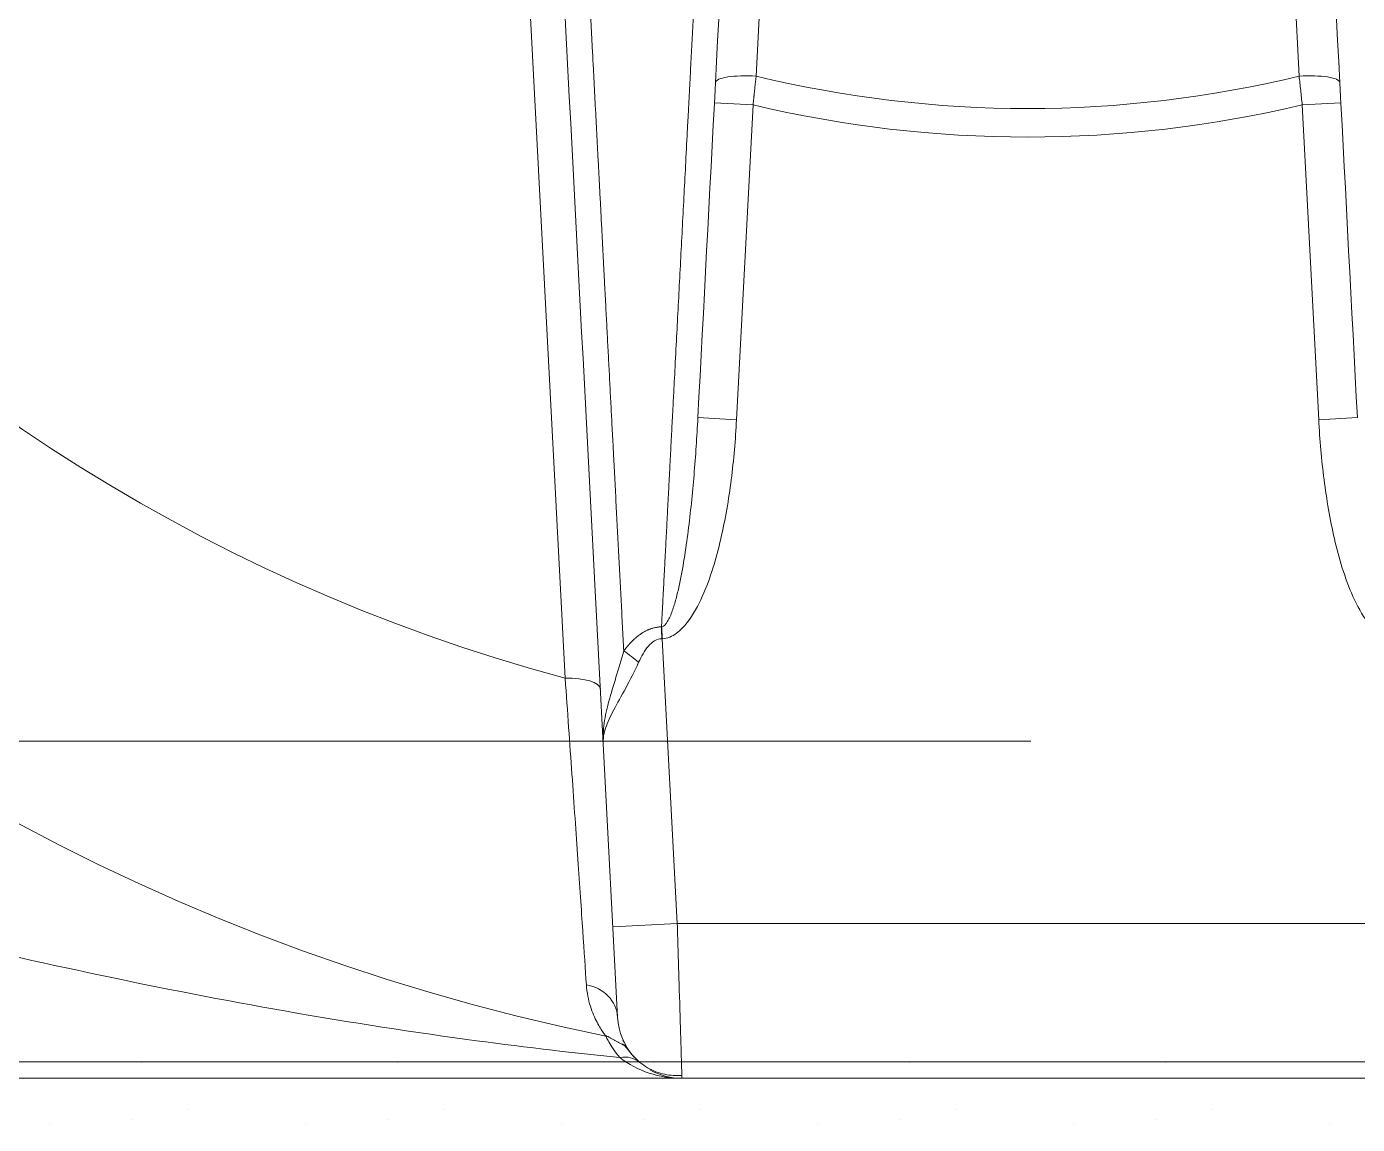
# Model space of a CAD drawing. Header units: millimetres. Extents: x 4664 to 8864, y -38 to 2932.
# Drawn here: x 6551.8 to 6607, y 649.2 to 694.7 of the extents above; entities that cross this region are included whole.
import ezdxf

# ---------------------------------------------------------------- set-up
doc = ezdxf.new("R2010")
doc.units = ezdxf.units.MM

msp = doc.modelspace()

# ---------------------------------------------------------------- linework, layer by layer
at = {"lineweight": 5}
for p, q in [((6570.6, 734.974), (6574.127, 667.681)), ((6582.054, 692.671), (6584.271, 734.974)), ((6604.589, 692.671), (6602.372, 734.974)), ((6580.322, 691.566), (6581.926, 691.482)), ((6581.241, 678.41), (6581.926, 691.482)), ((6606.322, 691.566), (6604.717, 691.482)), ((6605.402, 678.41), (6604.717, 691.482)), ((6581.241, 678.41), (6579.637, 678.494)), ((6605.402, 678.41), (6607.007, 678.494)), ((6578.16, 669.316), (6578.141, 669.813)), ((6578.78, 657.495), (6578.16, 669.316)), ((6593.453, 665.062), (6212.754, 665.062)), ((6575.708, 664.954), (6576.303, 653.606)), ((6576.106, 657.355), (6578.78, 657.495)), ((6607.864, 657.495), (6578.78, 657.495)), ((6575.79, 652.856), (6575.814, 652.825)), ((7515.922, 651.758), (6190.719, 651.758)), ((7525.034, 651.758), (6312.825, 651.758)), ((6393.915, 651.758), (6669.273, 651.758)), ((6556.56, 651.707), (6556.56, 651.707)), ((6567.185, 651.707), (6567.185, 651.707)), ((6577.81, 651.707), (6577.81, 651.707)), ((6588.435, 651.707), (6588.435, 651.707)), ((6599.059, 651.707), (6599.059, 651.707)), ((6553.798, 651.069), (6553.798, 651.069)), ((6561.448, 651.069), (6561.448, 651.069)), ((6564.423, 651.069), (6564.423, 651.069)), ((6572.072, 651.069), (6572.072, 651.069)), ((6575.047, 651.069), (6575.047, 651.069)), ((6578.976, 651.069), (6607.667, 651.069)), ((6582.697, 651.069), (6582.697, 651.069)), ((6585.672, 651.069), (6585.672, 651.069)), ((6593.322, 651.069), (6593.322, 651.069)), ((6596.297, 651.069), (6596.297, 651.069)), ((6603.947, 651.069), (6603.947, 651.069)), ((6606.922, 651.069), (6606.922, 651.069)), ((6558.473, 649.794), (6558.473, 649.794)), ((6569.097, 649.794), (6569.097, 649.794)), ((6579.722, 649.794), (6579.722, 649.794)), ((6590.347, 649.794), (6590.347, 649.794)), ((6600.972, 649.794), (6600.972, 649.794)), ((6552.735, 649.157), (6552.735, 649.157)), ((6556.135, 649.369), (6556.135, 649.369)), ((6563.36, 649.157), (6563.36, 649.157)), ((6566.76, 649.369), (6566.76, 649.369)), ((6573.985, 649.157), (6573.985, 649.157)), ((6577.385, 649.369), (6577.385, 649.369)), ((6584.61, 649.157), (6584.61, 649.157)), ((6588.01, 649.369), (6588.01, 649.369)), ((6595.234, 649.157), (6595.234, 649.157)), ((6598.634, 649.369), (6598.634, 649.369)), ((6605.859, 649.157), (6605.859, 649.157))]:
    msp.add_line(p, q, dxfattribs=at)
for centre, radius, start, end in [((6593.322, 739.226), 88.156, 182.73527, 258.5448), ((6593.322, 739.226), 74.075, 183.29067, 254.98177), ((6593.322, 739.226), 47.899, 256.3945, 283.6055), ((6593.322, 739.226), 49.085, 256.5759, 283.4241), ((6578.976, 653.747), 2.677, 183, 222.2316), ((6575.495, 651.251), 1.606, 73.207, 78.5448), ((6575.495, 651.251), 1.606, 35.6324, 50.8422), ((6578.976, 653.747), 2.677, 240.1209, 270)]:
    msp.add_arc(centre, radius, start, end, dxfattribs=at)
for centre, major_axis, ratio, start_param, end_param in [((6581.971, 692.325), (-1.604, 0.084), 0.217893, 4.671612, 6.283185), ((6604.673, 692.325), (1.604, 0.084), 0.217893, 0, 1.611573), ((6578.127, 669.315), (-0.038, 1.606), 0.007773, 4.71261, 5.02635), ((6576.561, 668.306), (-1.292, 0.955), 0.256536, 4.410453, 4.899829), ((6573.985, 667.15), (-1.604, -0.084), 0.327583, 3.141593, 4.606236), ((6574.699, 653.522), (-1.604, -0.084), 0.904822, 3.141593, 4.47038), ((6576.137, 650.54), (-1.065, -1.203), 0.691129, 3.141593, 3.854906)]:
    msp.add_ellipse(centre, major_axis=major_axis, ratio=ratio, start_param=start_param, end_param=end_param, dxfattribs=at)
for points, weights, knots in [([(6576.561, 668.809), (6576.34, 673.04), (6576.118, 677.31), (6575.74, 684.553), (6575.586, 687.502), (6575.277, 693.422), (6575.122, 696.393), (6574.811, 702.362), (6574.655, 705.361), (6574.341, 711.37), (6574.184, 714.381), (6573.72, 723.279), (6573.412, 729.188), (6573.104, 735.1)], [0.999999228806, 0.999999227863, 0.99999922691, 0.999999225292, 0.999999224633, 0.99999922331, 0.999999222646, 0.999999221309, 0.999999220638, 0.999999219292, 0.999999218617, 0.99999921662, 0.999999215295, 0.999999213965], [0, 0, 0, 0, 0.198113, 0.198113, 0.332898, 0.332898, 0.467682, 0.467682, 0.602467, 0.602467, 0.737251, 0.737251, 1, 1, 1, 1]), ([(6581.526, 734.981), (6581.242, 729.543), (6580.959, 724.117), (6580.532, 715.912), (6580.386, 713.125), (6580.096, 707.57), (6579.952, 704.8), (6579.52, 696.517), (6579.233, 691.021), (6578.673, 680.274), (6578.399, 675.016), (6578.127, 669.811)], [0.999999904393, 0.999999904541, 0.999999904689, 0.999999904913, 0.999999904989, 0.999999905141, 0.999999905216, 0.999999905442, 0.999999905591, 0.999999905883, 0.999999906026, 0.999999906167], [0, 0, 0, 0, 0.245954, 0.245954, 0.372629, 0.372629, 0.499305, 0.499305, 0.752655, 0.752655, 1, 1, 1, 1])]:
    msp.add_rational_spline(points, weights, degree=3, knots=knots, dxfattribs=at)
for points, knots in [([(6572.036, 735.026), (6572.348, 729.066), (6572.66, 723.111), (6573.282, 711.257), (6573.591, 705.346), (6574.513, 687.756), (6575.119, 676.2), (6575.708, 664.954)], [0, 0, 0, 0, 0.25, 0.25, 0.5, 0.5, 1, 1, 1, 1]), ([(6579.637, 678.494), (6580.119, 687.683), (6580.61, 697.046), (6581.352, 711.215), (6581.601, 715.967), (6582.1, 725.483), (6582.35, 730.25), (6582.6, 735.026)], [0, 0, 0, 0, 0.5, 0.5, 0.75, 0.75, 1, 1, 1, 1]), ([(6607.007, 678.494), (6606.525, 687.683), (6606.034, 697.046), (6605.292, 711.215), (6605.043, 715.967), (6604.544, 725.483), (6604.294, 730.25), (6604.044, 735.026)], [0, 0, 0, 0, 0.5, 0.5, 0.75, 0.75, 1, 1, 1, 1]), ([(6604.717, 691.482), (6604.696, 691.682), (6604.675, 691.882), (6604.632, 692.279), (6604.611, 692.476), (6604.589, 692.671)], [0, 0, 0, 0, 0.5, 0.5, 1, 1, 1, 1]), ([(6579.637, 678.494), (6579.596, 677.698), (6579.543, 676.907), (6579.411, 675.337), (6579.332, 674.558), (6579.184, 673.4), (6579.13, 673.016), (6579.006, 672.253), (6578.937, 671.877), (6578.818, 671.332), (6578.776, 671.154), (6578.682, 670.805), (6578.631, 670.634), (6578.518, 670.314), (6578.455, 670.164), (6578.31, 669.919), (6578.228, 669.828), (6578.141, 669.813)], [0, 0, 0, 0, 0.25, 0.25, 0.5, 0.5, 0.625, 0.625, 0.75, 0.75, 0.8125, 0.8125, 0.875, 0.875, 0.9375, 0.9375, 1, 1, 1, 1]), ([(6578.16, 669.316), (6578.375, 669.325), (6578.575, 669.417), (6578.918, 669.667), (6579.063, 669.823), (6579.453, 670.322), (6579.651, 670.696), (6580.163, 671.839), (6580.4, 672.652), (6580.777, 674.275), (6580.915, 675.094), (6581.126, 676.744), (6581.198, 677.575), (6581.241, 678.41)], [0, 0, 0, 0, 0.0625, 0.0625, 0.125, 0.125, 0.25, 0.25, 0.5, 0.5, 0.75, 0.75, 1, 1, 1, 1]), ([(6608.483, 669.316), (6608.269, 669.325), (6608.069, 669.417), (6607.726, 669.667), (6607.581, 669.823), (6607.191, 670.322), (6606.993, 670.696), (6606.481, 671.839), (6606.244, 672.652), (6605.867, 674.275), (6605.728, 675.094), (6605.518, 676.744), (6605.446, 677.575), (6605.402, 678.41)], [0, 0, 0, 0, 0.0625, 0.0625, 0.125, 0.125, 0.25, 0.25, 0.5, 0.5, 0.75, 0.75, 1, 1, 1, 1]), ([(6578.127, 669.811), (6578.126, 669.811), (6578.123, 669.811), (6578.118, 669.811), (6578.109, 669.811), (6578.091, 669.81), (6578.055, 669.808), (6578.006, 669.804), (6577.946, 669.795), (6577.878, 669.783), (6577.808, 669.767), (6577.743, 669.748), (6577.692, 669.731), (6577.649, 669.716), (6577.607, 669.699), (6577.564, 669.681), (6577.519, 669.661), (6577.475, 669.639), (6577.428, 669.614), (6577.382, 669.588), (6577.338, 669.562), (6577.301, 669.538), (6577.271, 669.517), (6577.246, 669.501), (6577.232, 669.49), (6577.225, 669.486), (6577.225, 669.486), (6577.224, 669.485), (6577.224, 669.485), (6577.223, 669.484), (6577.221, 669.483), (6577.22, 669.482), (6577.218, 669.481), (6577.216, 669.479), (6577.214, 669.478), (6577.212, 669.476), (6577.21, 669.475), (6577.207, 669.473), (6577.204, 669.47), (6577.201, 669.468), (6577.198, 669.466), (6577.194, 669.463), (6577.19, 669.46), (6577.186, 669.457), (6577.182, 669.454), (6577.178, 669.451), (6577.173, 669.447), (6577.168, 669.444), (6577.163, 669.44), (6577.158, 669.436), (6577.153, 669.432), (6577.147, 669.427), (6577.141, 669.423), (6577.135, 669.418), (6577.129, 669.413), (6577.123, 669.408), (6577.116, 669.403), (6577.11, 669.397), (6577.103, 669.392), (6577.096, 669.386), (6577.088, 669.38), (6577.081, 669.374), (6577.073, 669.367), (6577.066, 669.361), (6577.058, 669.354), (6577.05, 669.347), (6577.041, 669.34), (6577.033, 669.332), (6577.024, 669.325), (6577.015, 669.317), (6577.007, 669.309), (6576.997, 669.301), (6576.988, 669.292), (6576.979, 669.284), (6576.969, 669.275), (6576.96, 669.266), (6576.95, 669.256), (6576.94, 669.247), (6576.93, 669.237), (6576.92, 669.227), (6576.909, 669.217), (6576.899, 669.206), (6576.888, 669.195), (6576.877, 669.184), (6576.866, 669.173), (6576.855, 669.162), (6576.844, 669.15), (6576.833, 669.138), (6576.822, 669.126), (6576.81, 669.113), (6576.799, 669.101), (6576.787, 669.088), (6576.775, 669.074), (6576.763, 669.061), (6576.751, 669.047), (6576.739, 669.033), (6576.727, 669.019), (6576.715, 669.004), (6576.703, 668.99), (6576.69, 668.975), (6576.678, 668.959), (6576.665, 668.944), (6576.652, 668.928), (6576.639, 668.912), (6576.626, 668.895), (6576.614, 668.879), (6576.6, 668.862), (6576.587, 668.845), (6576.574, 668.827), (6576.565, 668.815), (6576.561, 668.809)], [0, 0, 0, 0, 0.00198, 0.003948, 0.007893, 0.015774, 0.031504, 0.062851, 0.091515, 0.125254, 0.167445, 0.202274, 0.229725, 0.249785, 0.273663, 0.298092, 0.32309, 0.348674, 0.374866, 0.404873, 0.431267, 0.454045, 0.473199, 0.488715, 0.500577, 0.500654, 0.500869, 0.501224, 0.501718, 0.502352, 0.503124, 0.504036, 0.505088, 0.506278, 0.507608, 0.509076, 0.510684, 0.51243, 0.514316, 0.51634, 0.518502, 0.520804, 0.523243, 0.525821, 0.528537, 0.531392, 0.534384, 0.537514, 0.540783, 0.544188, 0.547732, 0.551413, 0.555231, 0.559187, 0.563279, 0.567509, 0.571876, 0.57638, 0.581021, 0.585798, 0.590712, 0.595763, 0.60095, 0.606274, 0.611734, 0.617331, 0.623064, 0.628933, 0.634939, 0.641082, 0.64736, 0.653776, 0.660327, 0.667016, 0.673841, 0.680802, 0.687901, 0.695136, 0.702509, 0.710018, 0.717665, 0.725449, 0.733371, 0.74143, 0.749627, 0.757963, 0.766436, 0.775049, 0.783799, 0.792689, 0.801718, 0.810886, 0.820194, 0.829641, 0.839229, 0.848957, 0.858825, 0.868834, 0.878984, 0.889276, 0.899708, 0.910283, 0.920999, 0.931858, 0.942858, 0.954001, 0.965287, 0.976715, 0.988286, 1, 1, 1, 1]), ([(6576.561, 668.809), (6576.456, 668.425), (6576.345, 668.063), (6576.132, 667.374), (6576.029, 667.042), (6575.902, 666.571), (6575.864, 666.418), (6575.798, 666.114), (6575.77, 665.963), (6575.708, 665.521), (6575.693, 665.24), (6575.708, 664.954)], [0, 0, 0, 0, 0.25, 0.25, 0.5, 0.5, 0.625, 0.625, 0.75, 0.75, 1, 1, 1, 1]), ([(6577.179, 668.338), (6577.292, 668.589), (6577.421, 668.821), (6577.661, 669.098), (6577.747, 669.175), (6577.936, 669.285), (6578.037, 669.315), (6578.14, 669.316)], [0, 0, 0, 0, 0.5, 0.5, 0.75, 0.75, 1, 1, 1, 1]), ([(6575.708, 664.954), (6575.697, 665.167), (6575.732, 665.379), (6575.847, 665.727), (6575.897, 665.849), (6576.011, 666.1), (6576.076, 666.229), (6576.291, 666.636), (6576.464, 666.938), (6576.819, 667.592), (6577.004, 667.949), (6577.179, 668.338)], [0, 0, 0, 0, 0.25, 0.25, 0.375, 0.375, 0.5, 0.5, 0.75, 0.75, 1, 1, 1, 1]), ([(6574.127, 667.681), (6574.227, 666.297), (6574.323, 664.949), (6574.499, 662.431), (6574.581, 661.255), (6574.693, 659.618), (6574.73, 659.091), (6574.797, 658.099), (6574.829, 657.634), (6574.917, 656.328), (6574.968, 655.577), (6575.009, 654.952)], [0, 0, 0, 0, 0.25, 0.25, 0.5, 0.5, 0.625, 0.625, 0.75, 0.75, 1, 1, 1, 1]), ([(6578.976, 651.069), (6578.976, 651.069), (6578.971, 651.237), (6578.952, 651.88), (6578.937, 652.357), (6578.901, 653.546), (6578.879, 654.259), (6578.831, 655.813), (6578.806, 656.654), (6578.78, 657.495)], [0, 0, 0, 0, 0.25, 0.25, 0.5, 0.5, 0.75, 0.75, 1, 1, 1, 1]), ([(6576.398, 651.931), (6574.268, 652.146), (6572.15, 652.398), (6567.356, 653.051), (6564.692, 653.474), (6559.461, 654.404), (6556.889, 654.911), (6551.831, 655.991), (6549.345, 656.563), (6546.896, 657.158)], [0, 0, 0, 0, 0.206473, 0.206473, 0.470982, 0.470982, 0.735491, 0.735491, 1, 1, 1, 1]), ([(6575.009, 654.952), (6575.031, 654.623), (6575.094, 654.326), (6575.255, 653.805), (6575.355, 653.579), (6575.548, 653.212), (6575.64, 653.069), (6575.744, 652.92), (6575.772, 652.881), (6575.79, 652.856)], [0, 0, 0, 0, 0.282101, 0.282101, 0.564202, 0.564202, 0.846302, 0.846302, 1, 1, 1, 1]), ([(6575.818, 652.816), (6575.822, 652.806), (6575.831, 652.788), (6575.866, 652.721), (6575.898, 652.658), (6576.036, 652.419), (6576.179, 652.189), (6576.398, 651.931)], [0, 0, 0, 0, 0.170857, 0.170857, 0.447238, 0.447238, 1, 1, 1, 1]), ([(6576.529, 652.66), (6576.642, 652.413), (6576.922, 651.973), (6577.529, 651.472), (6578.242, 651.2), (6578.728, 651.172), (6578.973, 651.193)], [0, 0, 0, 0, 0.250491, 0.507309, 0.760133, 1, 1, 1, 1]), ([(6576.398, 651.931), (6576.767, 651.641), (6577.178, 651.429), (6578.052, 651.142), (6578.517, 651.069), (6578.976, 651.069)], [0, 0, 0, 0, 0.5, 0.5, 1, 1, 1, 1]), ([(6546.896, 651.069), (6549.665, 651.069), (6552.4, 651.069), (6557.823, 651.069), (6560.51, 651.069), (6565.849, 651.069), (6568.505, 651.069), (6573.774, 651.069), (6576.383, 651.069), (6578.976, 651.069)], [0, 0, 0, 0, 0.25, 0.25, 0.5, 0.5, 0.75, 0.75, 1, 1, 1, 1])]:
    msp.add_open_spline(points, degree=3, knots=knots, dxfattribs=at)
msp.add_rational_spline([(6581.926, 691.482), (6581.969, 691.88), (6582.012, 692.285), (6582.054, 692.671)], [0.999999245853, 0.99999923365, 0.999999220869, 0.999999208357], degree=3, dxfattribs=at)
for points, degree in [([(6578.141, 669.813), (6578.136, 669.813), (6578.132, 669.812), (6578.127, 669.811)], 3), ([(6578.14, 669.316), (6578.147, 669.316), (6578.154, 669.316), (6578.16, 669.316)], 3), ([(6575.786, 652.863), (6576.605, 652.412)], 1)]:
    msp.add_open_spline(points, degree=degree, dxfattribs=at)

doc.saveas('drawing.dxf')
